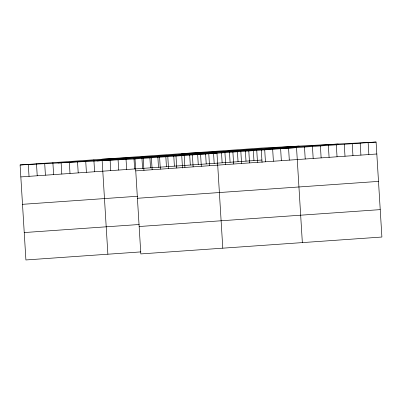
<?xml version="1.0" encoding="UTF-8"?>
<svg xmlns="http://www.w3.org/2000/svg" width="402" height="402" viewBox="0 0 402 402"><rect width="100%" height="100%" fill="white"/><g stroke="black" fill="none" stroke-linecap="round" stroke-linejoin="round"><path stroke-width="0.6" d="M140.921 251.898L25.909 259.958L20.1 164.966L261.174 148.082L376.091 142.042L381.9 237.034L140.826 253.918L135.017 158.931L376.091 142.042M58.024 162.976L299.098 146.087M97.093 160.926L338.167 144.037M20.829 176.915L261.908 160.031M135.745 170.88L376.82 153.991M22.507 204.322L137.519 196.261M137.424 198.281L378.498 181.397M24.236 232.552L139.243 224.497M139.147 226.517L380.222 209.628M181.619 153.654L296.535 147.619L302.344 242.607M102.068 159.227L216.979 153.192L222.788 248.18M20.1 164.966L135.017 158.931M368.137 142.599L368.865 154.549M360.177 143.157L360.911 155.107M352.222 143.715L352.956 155.664M344.268 144.273L345.001 156.222M336.313 144.831L337.042 156.78M328.359 145.388L329.087 157.338M320.404 145.946L321.133 157.896M312.444 146.504L313.178 158.448M304.49 147.062L305.224 159.006M288.581 148.172L289.309 160.122M280.626 148.73L281.355 160.679M272.667 149.288L273.4 161.237M264.712 149.845L265.446 161.795M261.285 149.871L262.054 162.463M256.757 150.403L257.491 162.353M253.33 150.428L253.948 160.584M248.803 150.961L249.531 162.91M245.376 150.986L245.994 161.142M240.848 151.519L241.577 163.468M237.416 151.544L238.039 161.699M232.894 152.077L233.622 164.021M229.462 152.102L230.085 162.257M224.934 152.634L225.668 164.579M221.507 152.659L222.13 162.815M213.552 153.217L214.176 163.373M208.784 153.765L209.512 165.714M205.598 153.775L206.216 163.931M200.588 154.338L201.317 166.287M197.643 154.333L198.261 164.488M192.392 154.911L193.121 166.86M189.684 154.891L190.307 165.046M184.196 155.489L184.925 167.433M181.729 155.443L182.498 168.036M175.996 156.061L176.729 168.011M173.775 156.001L174.398 166.157M167.8 156.634L168.533 168.584M165.82 156.559L166.438 166.714M159.604 157.207L160.338 169.157M157.865 157.117L158.483 167.272M151.408 157.785L152.137 169.729M149.906 157.674L150.529 167.83M143.212 158.358L143.941 170.307M141.951 158.232L142.574 168.388M133.997 158.79L134.62 168.946M126.042 159.348L126.665 169.503M118.087 159.906L118.706 170.061M110.133 160.463L110.751 170.619M102.138 160.423L107.877 254.215M93.867 159.8L94.601 171.749M85.747 161.569L86.405 172.322M77.511 161.544L78.209 172.895M69.315 162.122L70.008 173.473M61.119 162.694L61.813 174.046M52.888 162.669L53.617 174.619M44.687 163.247L45.421 175.192M36.492 163.82L37.225 175.769M28.296 164.393L29.029 176.342"/></g></svg>
